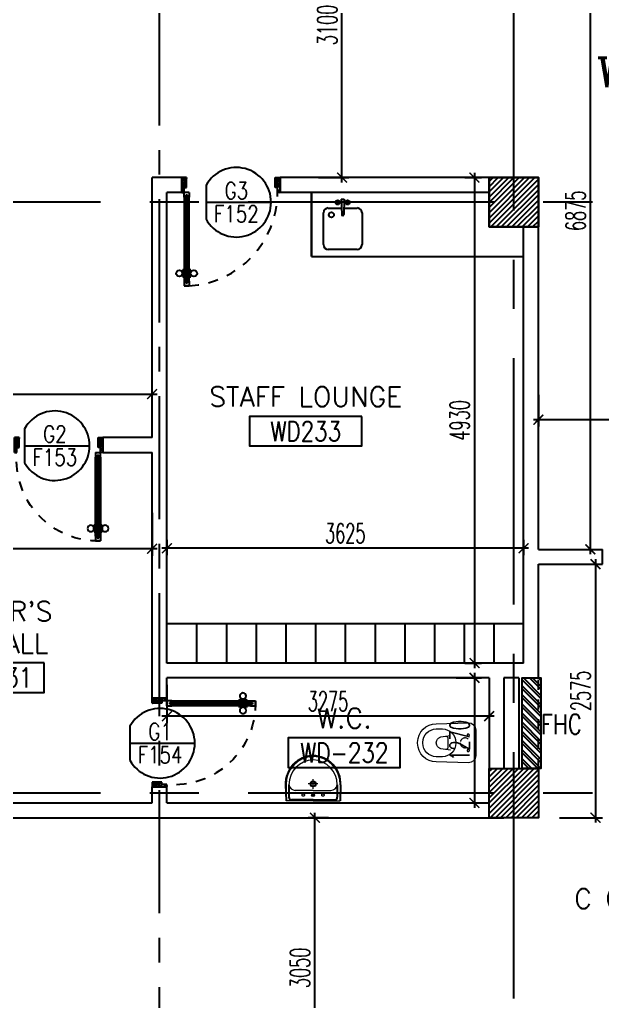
# Model space of a CAD drawing. Extents: x 88852.7 to 88945.7, y 39921.6 to 40001.1.
# Drawn here: x 88912.19 to 88918.11, y 39957.58 to 39967.55 of the extents above; entities that cross this region are included whole.
import ezdxf
from ezdxf.enums import TextEntityAlignment as Align

# ---------------------------------------------------------------- set-up
doc = ezdxf.new("R2010")
doc.units = 0
doc.header["$MEASUREMENT"] = 0
doc.header["$PDMODE"] = 34
for name, pattern in [('CENTER', [2, 1.25, -0.25, 0.25, -0.25]), ('CENTERX2', [4, 2.5, -0.5, 0.5, -0.5]), ('DASHED', [0.75, 0.5, -0.25]), ('HIDDEN', [0.375, 0.25, -0.125]), ('HIDDEN2', [0.1875, 0.125, -0.0625])]:
    doc.linetypes.add(name, pattern=pattern)
doc.layers.get('0').update_dxf_attribs({"linetype": 'CONTINUOUS'})
doc.layers.get('DEFPOINTS').update_dxf_attribs({"linetype": 'CONTINUOUS'})
for name, color, linetype in [('AXES', 11, 'CENTERX2'), ('AXES1', 11, 'CENTER'), ('COL', 2, 'CONTINUOUS'), ('DIM', 4, 'CONTINUOUS'), ('DOOR', 7, 'CONTINUOUS'), ('DOOR-CR', 4, 'CONTINUOUS'), ('DOOR-NO', 3, 'CONTINUOUS'), ('FHC', 4, 'CONTINUOUS'), ('FIX', 3, 'CONTINUOUS'), ('HAT', 8, 'CONTINUOUS'), ('Locker', 7, 'CONTINUOUS'), ('ME-FIX', 7, 'CONTINUOUS'), ('RM-BOX', 4, 'CONTINUOUS'), ('RM-NAME', 2, 'CONTINUOUS'), ('RM-NO', 2, 'CONTINUOUS'), ('WALL', 2, 'CONTINUOUS')]:
    doc.layers.add(name, color=color, linetype=linetype)
doc.styles.add('ROMANC', font='romanc', dxfattribs={"height": 0.1})
doc.styles.add('ROMANS', font='ROMANS.shx', dxfattribs={"width": 0.6})
doc.dimstyles.new('STANDARD in', dxfattribs={"dimtxt": 0.2, "dimasz": 0.1, "dimexe": 0.07, "dimexo": 0.07, "dimgap": 0.05, "dimtad": 1, "dimdec": 0, "dimlfac": 1000, "dimzin": 0, "dimdsep": 46, "dimtxsty": 'ROMANS', "dimblk": 'ARCHTICK', "dimcen": 0.05, "dimdle": 0.05, "dimclrd": 4, "dimclre": 4, "dimclrt": 2, "dimadec": 0, "dimazin": 0, "dimtfac": 1, "dimtdec": 0, "dimtmove": 2, "dimatfit": 3, "dimfxl": 0, "dimtolj": 1, "dimtzin": 0, "dimarcsym": 0})

# ---------------------------------------------------------------- blocks, each defined once
blk = doc.blocks.new('_ARCHTICK')
at = {"color": 0, "linetype": 'ByBlock', "const_width": 0.15}
blk.add_lwpolyline([(-0.5, -0.5), (0.5, 0.5)], dxfattribs=at)
blk = doc.blocks.new('*D319')
at = {"layer": 'DEFPOINTS', "color": 0, "linetype": 'Continuous'}
for p in [(88917.4604, 39963.8121), (88920.5604, 39963.8121), (88920.5604, 39963.4919)]:
    blk.add_point(p, dxfattribs=at)
at = {"layer": 'DIM', "color": 4, "linetype": 'Continuous', "lineweight": -2}
for p, q in [((88917.4604, 39963.7421), (88917.4604, 39963.4219)), ((88920.5604, 39963.7421), (88920.5604, 39963.4219)), ((88917.4104, 39963.4919), (88920.6104, 39963.4919))]:
    blk.add_line(p, q, dxfattribs=at)
at = {"layer": 'DIM', "color": 4, "linetype": 'Continuous', "lineweight": -2, "xscale": 0.1, "yscale": 0.1, "zscale": 0.1, "rotation": 180}
blk.add_blockref('_ARCHTICK', (88917.4604, 39963.4919), dxfattribs=at)
at = {"layer": 'DIM', "color": 4, "linetype": 'Continuous', "lineweight": -2, "xscale": 0.1, "yscale": 0.1, "zscale": 0.1}
blk.add_blockref('_ARCHTICK', (88920.5604, 39963.4919), dxfattribs=at)
at = {"layer": 'DIM', "color": 2, "linetype": 'Continuous', "insert": (88919.0104, 39963.6419), "char_height": 0.2, "attachment_point": 5, "style": 'ROMANS'}
blk.add_mtext('\\A1;3100', dxfattribs=at)
blk = doc.blocks.new('*D175')
at = {"layer": 'DEFPOINTS', "color": 0, "linetype": 'ByBlock'}
for p in [(88916.6412, 39965.9496), (88916.6412, 39961.0196), (88916.8111, 39961.0196)]:
    blk.add_point(p, dxfattribs=at)
at = {"layer": 'DIM', "color": 4, "linetype": 'ByBlock', "lineweight": -2}
for p, q in [((88916.7112, 39965.9496), (88916.8811, 39965.9496)), ((88916.8111, 39965.9996), (88916.8111, 39960.9696)), ((88916.7112, 39961.0196), (88916.8811, 39961.0196))]:
    blk.add_line(p, q, dxfattribs=at)
at = {"layer": 'DIM', "color": 4, "linetype": 'ByBlock', "lineweight": -2, "xscale": 0.1, "yscale": 0.1, "zscale": 0.1}
for p, rotation in [((88916.8111, 39965.9496), 90), ((88916.8111, 39961.0196), 270)]:
    blk.add_blockref('_ARCHTICK', p, dxfattribs=dict(at, rotation=rotation))
at = {"layer": 'DIM', "color": 2, "linetype": 'ByBlock', "insert": (88916.6611, 39963.4846), "char_height": 0.2, "attachment_point": 5, "rotation": 90, "style": 'ROMANS'}
blk.add_mtext('\\A1;4930', dxfattribs=at)
blk = doc.blocks.new('*D176')
at = {"layer": 'DEFPOINTS', "color": 0, "linetype": 'ByBlock'}
for p in [(88916.5549, 39960.8696), (88916.5549, 39959.5996), (88916.8111, 39959.5996)]:
    blk.add_point(p, dxfattribs=at)
at = {"layer": 'DIM', "color": 4, "linetype": 'ByBlock', "lineweight": -2}
for p, q in [((88916.6249, 39960.8696), (88916.8811, 39960.8696)), ((88916.8111, 39960.9196), (88916.8111, 39959.5496)), ((88916.6249, 39959.5996), (88916.8811, 39959.5996))]:
    blk.add_line(p, q, dxfattribs=at)
at = {"layer": 'DIM', "color": 4, "linetype": 'ByBlock', "lineweight": -2, "xscale": 0.1, "yscale": 0.1, "zscale": 0.1}
for p, rotation in [((88916.8111, 39960.8696), 90), ((88916.8111, 39959.5996), 270)]:
    blk.add_blockref('_ARCHTICK', p, dxfattribs=dict(at, rotation=rotation))
at = {"layer": 'DIM', "color": 2, "linetype": 'ByBlock', "insert": (88916.6611, 39960.2346), "char_height": 0.2, "attachment_point": 5, "rotation": 90, "style": 'ROMANS'}
blk.add_mtext('\\A1;1270', dxfattribs=at)
blk = doc.blocks.new('*D178')
at = {"layer": 'DEFPOINTS', "color": 0, "linetype": 'ByBlock'}
for p in [(88910.2603, 39962.5642), (88913.5353, 39962.6139), (88910.2603, 39962.1803)]:
    blk.add_point(p, dxfattribs=at)
at = {"layer": 'DIM', "color": 4, "linetype": 'ByBlock', "lineweight": -2}
for p, q in [((88910.2603, 39962.4942), (88910.2603, 39962.1103)), ((88913.5353, 39962.5439), (88913.5353, 39962.1103)), ((88913.5853, 39962.1803), (88910.2103, 39962.1803))]:
    blk.add_line(p, q, dxfattribs=at)
at = {"layer": 'DIM', "color": 4, "linetype": 'ByBlock', "lineweight": -2, "xscale": 0.1, "yscale": 0.1, "zscale": 0.1, "rotation": 180}
blk.add_blockref('_ARCHTICK', (88910.2603, 39962.1803), dxfattribs=at)
at = {"layer": 'DIM', "color": 4, "linetype": 'ByBlock', "lineweight": -2, "xscale": 0.1, "yscale": 0.1, "zscale": 0.1}
blk.add_blockref('_ARCHTICK', (88913.5353, 39962.1803), dxfattribs=at)
at = {"layer": 'DIM', "color": 2, "linetype": 'ByBlock', "insert": (88911.8978, 39962.3303), "char_height": 0.2, "attachment_point": 5, "style": 'ROMANS'}
blk.add_mtext('\\A1;3275', dxfattribs=at)
blk = doc.blocks.new('*D174')
at = {"layer": 'DEFPOINTS', "color": 0, "linetype": 'ByBlock'}
for p in [(88913.6853, 39962.3399), (88917.3103, 39962.3399), (88913.6853, 39962.1867)]:
    blk.add_point(p, dxfattribs=at)
at = {"layer": 'DIM', "color": 4, "linetype": 'ByBlock', "lineweight": -2}
for p, q in [((88913.6853, 39962.2699), (88913.6853, 39962.1167)), ((88917.3103, 39962.2699), (88917.3103, 39962.1167)), ((88917.3603, 39962.1867), (88913.6353, 39962.1867))]:
    blk.add_line(p, q, dxfattribs=at)
at = {"layer": 'DIM', "color": 4, "linetype": 'ByBlock', "lineweight": -2, "xscale": 0.1, "yscale": 0.1, "zscale": 0.1, "rotation": 180}
blk.add_blockref('_ARCHTICK', (88913.6853, 39962.1867), dxfattribs=at)
at = {"layer": 'DIM', "color": 4, "linetype": 'ByBlock', "lineweight": -2, "xscale": 0.1, "yscale": 0.1, "zscale": 0.1}
blk.add_blockref('_ARCHTICK', (88917.3103, 39962.1867), dxfattribs=at)
at = {"layer": 'DIM', "color": 2, "linetype": 'ByBlock', "insert": (88915.4978, 39962.3367), "char_height": 0.2, "attachment_point": 5, "style": 'ROMANS'}
blk.add_mtext('\\A1;3625', dxfattribs=at)
blk = doc.blocks.new('*D177')
at = {"layer": 'DEFPOINTS', "color": 0, "linetype": 'ByBlock'}
for p in [(88913.6853, 39960.8696), (88916.9603, 39960.8696), (88913.6853, 39960.4808)]:
    blk.add_point(p, dxfattribs=at)
at = {"layer": 'DIM', "color": 4, "linetype": 'ByBlock', "lineweight": -2}
for p, q in [((88913.6853, 39960.7996), (88913.6853, 39960.4108)), ((88916.9603, 39960.7996), (88916.9603, 39960.4108)), ((88917.0103, 39960.4808), (88913.6353, 39960.4808))]:
    blk.add_line(p, q, dxfattribs=at)
at = {"layer": 'DIM', "color": 4, "linetype": 'ByBlock', "lineweight": -2, "xscale": 0.1, "yscale": 0.1, "zscale": 0.1, "rotation": 180}
blk.add_blockref('_ARCHTICK', (88913.6853, 39960.4808), dxfattribs=at)
at = {"layer": 'DIM', "color": 4, "linetype": 'ByBlock', "lineweight": -2, "xscale": 0.1, "yscale": 0.1, "zscale": 0.1}
blk.add_blockref('_ARCHTICK', (88916.9603, 39960.4808), dxfattribs=at)
at = {"layer": 'DIM', "color": 2, "linetype": 'ByBlock', "insert": (88915.3228, 39960.6308), "char_height": 0.2, "attachment_point": 5, "style": 'ROMANS'}
blk.add_mtext('\\A1;3275', dxfattribs=at)
blk = doc.blocks.new('*D669')
at = {"layer": 'DEFPOINTS', "color": 0, "linetype": 'ByBlock'}
for p in [(88915.0529, 39969.0496), (88915.4644, 39969.0496), (88915.1569, 39965.9496)]:
    blk.add_point(p, dxfattribs=at)
at = {"layer": 'DIM', "color": 4, "linetype": 'ByBlock', "lineweight": -2}
for p, q in [((88915.1229, 39969.0496), (88915.5344, 39969.0496)), ((88915.4644, 39965.8996), (88915.4644, 39969.0996)), ((88915.2269, 39965.9496), (88915.5344, 39965.9496))]:
    blk.add_line(p, q, dxfattribs=at)
at = {"layer": 'DIM', "color": 4, "linetype": 'ByBlock', "lineweight": -2, "xscale": 0.1, "yscale": 0.1, "zscale": 0.1}
for p, rotation in [((88915.4644, 39969.0496), 90), ((88915.4644, 39965.9496), 270)]:
    blk.add_blockref('_ARCHTICK', p, dxfattribs=dict(at, rotation=rotation))
at = {"layer": 'DIM', "color": 2, "linetype": 'ByBlock', "insert": (88915.3144, 39967.4996), "char_height": 0.2, "attachment_point": 5, "rotation": 90, "style": 'ROMANS'}
blk.add_mtext('\\A1;3100', dxfattribs=at)
blk = doc.blocks.new('WC1')
at = {"layer": 'FIX', "lineweight": 20}
for p, q in [((-210, 203.8), (-538, 193.8)), ((-475, 140.8), (-538, 140.8)), ((-137, 0), (-137, 130.8)), ((-727, 4.8), (-727, -4.8)), ((-674, 4.8), (-674, -4.8)), ((-533.7, 24.2), (-539.5, 0)), ((-539.5, 0), (-533.7, -24.2)), ((-394.8, 75.7), (-490.4, 60.1)), ((-339, 4.8), (-339, -4.8)), ((-137, -130.8), (-137, 0)), ((-490.4, -60.1), (-394.8, -75.7)), ((-538, -140.8), (-475, -140.8)), ((-538, -193.8), (-210, -203.8)), ((-213.2, -203.8), (-210, -203.8))]:
    blk.add_line(p, q, dxfattribs=at)
at = {"layer": 'FIX', "linetype": 'Continuous', "lineweight": 20}
blk.add_line((-420.1, -47.3), (-420.4, 44.6), dxfattribs=at)
at = {"layer": 'FIX', "linetype": 'HIDDEN2', "lineweight": 20, "ltscale": 0.3}
blk.add_circle((-245, 0), 49.8, dxfattribs=at)
at = {"layer": 'FIX', "linetype": 'HIDDEN', "lineweight": 20, "ltscale": 0.05}
for centre in [(-213.2, 77.5), (-213.2, -77.5)]:
    blk.add_circle(centre, 11.6, dxfattribs=at)
at = {"layer": 'FIX', "lineweight": 20}
for centre, radius, start, end in [((-210, 130.8), 73, 360, 90), ((-538, 4.8), 189, 90, 180), ((-538, 4.8), 136, 90, 180), ((-475, 4.8), 136, 360, 90), ((-473, -6.9), 68.2, 128.92417, 152.84682), ((-464.4, -17.6), 82, 108.49595, 128.92417), ((-538, -4.8), 189, 180, 270), ((-538, -4.8), 136, 180, 270), ((-473, 6.9), 68.2, 207.15318, 231.07583), ((-464.4, 17.6), 82, 231.07583, 251.50405), ((-475, -4.8), 136, 270, 0), ((-210, -130.8), 73, 270, 0)]:
    blk.add_arc(centre, radius, start, end, dxfattribs=at)
at = {"layer": 'FIX', "linetype": 'Continuous', "lineweight": 20}
for centre, start, end in [((-442.7, 45.5), 357.66621, 91.61215), ((-442.4, -45.6), 268.38785, 2.33379)]:
    blk.add_arc(centre, 22.3, start, end, dxfattribs=at)
blk = doc.blocks.new('LAV1')
at = {"layer": 'FIX', "linetype": 'ByBlock', "ltscale": 0.3}
for p, q in [((-280, 210), (-275, 50)), ((-245, 210), (-245, 85)), ((245, 210), (245, 85)), ((280, 210), (275, 50)), ((0, 60), (-220.2, 60)), ((0, 60), (220.2, 60))]:
    blk.add_line(p, q, dxfattribs=at)
at = {"layer": 'FIX', "linetype": 'Continuous', "lineweight": 20}
for p, q in [((-275, 210), (-275, 50)), ((275, 210), (275, 50)), ((0, 155), (-181.4, 155)), ((0, 155), (181.4, 155)), ((0, 50), (-275, 50)), ((0, 50), (-252.5, 50)), ((0, 50), (275, 50)), ((0, 50), (252.5, 50))]:
    blk.add_line(p, q, dxfattribs=at)
at = {"layer": 'FIX', "linetype": 'DASHED', "lineweight": 20, "ltscale": 0.05}
for p, q in [((49.5, 220), (-50.5, 220)), ((-0.5, 170), (-0.5, 270)), ((-0.5, 170), (-0.5, 270))]:
    blk.add_line(p, q, dxfattribs=at)
at = {"layer": 'FIX', "lineweight": 20}
for p, q in [((15.6, 107.5), (-15.5, 107.5)), ((0, 92), (0, 123))]:
    blk.add_line(p, q, dxfattribs=at)
for centre, radius in [((-0.5, 220), 29.5), ((-0.5, 220), 22.5), ((0, 107.5), 15.5)]:
    blk.add_circle(centre, radius, dxfattribs=at)
at = {"layer": 'FIX', "linetype": 'HIDDEN', "lineweight": 20, "ltscale": 0.05}
for centre in [(-100, 107.5), (100, 107.5)]:
    blk.add_circle(centre, 12.4, dxfattribs=at)
at = {"layer": 'FIX', "linetype": 'ByBlock', "ltscale": 0.3}
for centre, radius, start, end in [((6.9, 220), 287, 91.37765, 182.00641), ((-6.9, 220), 287, 357.99359, 88.62235), ((-220.1, 84.9), 24.9, 179.70214, 269.94861), ((220.1, 84.9), 24.9, 270.05139, 0.29786)]:
    blk.add_arc(centre, radius, start, end, dxfattribs=at)
at = {"layer": 'FIX', "linetype": 'Continuous', "lineweight": 20}
for centre, radius, start, end in [((8.4, 216.7), 283.4, 91.6988, 181.35097), ((-8.4, 216.7), 283.4, 358.64903, 88.3012), ((7.6, 212.5), 252.7, 91.73281, 180.48842), ((-7.6, 212.5), 252.7, 359.51158, 88.26719), ((-179.2, 221.8), 66.9, 190.20056, 268.07863), ((179.2, 221.8), 66.9, 271.92137, 349.79944)]:
    blk.add_arc(centre, radius, start, end, dxfattribs=at)
blk = doc.blocks.new('*X81')
at = {"color": 0}
for p, q in [((235128.6, 149533.3), (235585, 149989.7)), ((235128.6, 149586.3), (235532, 149989.7)), ((235128.6, 149639.3), (235478.9, 149989.7)), ((235128.6, 149692.4), (235425.9, 149989.7)), ((235128.6, 149745.4), (235372.9, 149989.7)), ((235128.6, 149798.4), (235319.8, 149989.7)), ((235128.6, 149851.5), (235266.8, 149989.7)), ((235128.6, 149904.5), (235213.8, 149989.7)), ((235128.6, 149957.5), (235160.7, 149989.7)), ((235138, 149489.7), (235628.6, 149980.2)), ((235191.1, 149489.7), (235628.6, 149927.2)), ((235244.1, 149489.7), (235628.6, 149874.2)), ((235297.1, 149489.7), (235628.6, 149821.1)), ((235350.2, 149489.7), (235628.6, 149768.1)), ((235403.2, 149489.7), (235628.6, 149715.1)), ((235456.2, 149489.7), (235628.6, 149662)), ((235509.3, 149489.7), (235628.6, 149609)), ((235562.3, 149489.7), (235628.6, 149556)), ((235615.3, 149489.7), (235628.6, 149502.9))]:
    blk.add_line(p, q, dxfattribs=at)
blk = doc.blocks.new('COL50')
at = {"layer": 'COL'}
blk.add_lwpolyline([(-250, 250), (-250, -250), (250, -250), (250, 250)], close=True, dxfattribs=at)
blk = doc.blocks.new('DD1')
at = {"layer": 'DOOR-CR'}
blk.add_line((-307.6, 0), (352.8, 0), dxfattribs=at)
blk.add_lwpolyline([(-307.6, -172.9, 3.820224), (-307.6, 172.9)], format="xyb", close=True, dxfattribs=at)
at = {"layer": 'DOOR-NO', "style": 'ROMANS', "width": 0.8}
for tag, p in [('G', (0, 141.5)), ('000', (0, -141.4))]:
    blk.add_attdef(tag, text='', height=204, dxfattribs=at).set_placement(p, align=Align.MIDDLE)
blk = doc.blocks.new('DOOR90')
at = {"layer": 'DOOR', "linetype": 'ByBlock'}
for p, q in [((0, 0), (-150, 0)), ((-200, -25), (-1000, -25)), ((-200, -42), (-1000, -42)), ((-200, -58), (-1000, -58)), ((-1000, -75), (-200, -75))]:
    blk.add_line(p, q, dxfattribs=at)
at = {"layer": 'DOOR', "color": 0, "linetype": 'ByBlock'}
for p, q in [((-150, 0), (-150, -25)), ((-150, 0), (0, 0)), ((0, -50), (0, 0)), ((-1050, -25), (-1050, -75)), ((-1050, -75), (-1050, -25)), ((-1000, -25), (-1050, -25)), ((-1000, -75), (-1050, -75)), ((-1020, -42), (-1020, -58)), ((-1000, -42), (-1020, -42)), ((-1000, -58), (-1020, -58)), ((-1000, -25), (-1000, -42)), ((-1000, -58), (-1000, -75)), ((-967.6, -25), (-967.6, -17.8)), ((-877.6, -17.8), (-967.6, -17.8)), ((-967.6, -75), (-967.6, -82.2)), ((-877.6, -82.2), (-967.6, -82.2)), ((-955, -17.8), (-955, -8.8)), ((-955, -8.8), (-890.2, -8.8)), ((-955, -17.8), (-890.2, -17.8)), ((-955, -82.2), (-955, -91.2)), ((-955, -82.2), (-890.2, -82.2)), ((-955, -91.2), (-890.2, -91.2)), ((-890.2, -17.8), (-890.2, -8.8)), ((-890.2, -82.2), (-890.2, -91.2)), ((-877.6, -25), (-877.6, -17.8)), ((-877.6, -75), (-877.6, -82.2)), ((-200, -42), (-200, -25)), ((-200, -25), (-150, -25)), ((-180, -42), (-200, -42)), ((-200, -75), (-200, -58)), ((-200, -58), (-180, -58)), ((-150, -75), (-200, -75)), ((-180, -58), (-180, -42)), ((-150, -75), (-150, -25)), ((-150, -25), (-100, -25)), ((-100, -25), (-100, -50)), ((-100, -50), (0, -50)), ((-150, -900), (-150, -875)), ((-150, -875), (-100, -875)), ((-100, -850), (0, -850)), ((-100, -875), (-100, -850)), ((0, -850), (0, -900)), ((0, -900), (-150, -900)), ((-150, -900), (0, -900))]:
    blk.add_line(p, q, dxfattribs=at)
at = {"layer": 'DOOR', "color": 9, "linetype": 'ByBlock'}
for p, q in [((0, -50), (-113.7, 0)), ((0, -50), (-40.1, 0)), ((0, -50), (-100, -36.6)), ((0, -850), (-113.7, -900)), ((0, -850), (-100, -863.4)), ((0, -850), (-40.1, -900))]:
    blk.add_line(p, q, dxfattribs=at)
at = {"layer": 'DOOR', "color": 0, "linetype": 'ByBlock'}
for centre in [(-922.6, 23.5), (-922.6, -123.5)]:
    blk.add_circle(centre, 32.4, dxfattribs=at)
at = {"layer": 'DOOR', "color": 9, "linetype": 'ByBlock'}
for centre, radius, start, end in [((0, -50), 74.4, 137.77643, 180), ((0, -50), 54.4, 113.20738, 180), ((0, -50), 154.4, 161.10529, 166.28577), ((0, -50), 134.4, 158.15985, 169.28002), ((0, -50), 114.4, 154.08384, 167.37743), ((0, -50), 94.4, 148.01819, 180), ((0, -50), 34.4, 90, 180), ((0, -50), 14.4, 90, 180), ((0, -850), 154.4, 193.71423, 198.89471), ((0, -850), 134.4, 190.71998, 201.84015), ((0, -850), 94.4, 180, 211.98181), ((0, -850), 74.4, 180, 222.22357), ((0, -850), 54.4, 180, 246.79262), ((0, -850), 34.4, 180, 270), ((0, -850), 14.4, 180, 270)]:
    blk.add_arc(centre, radius, start, end, dxfattribs=at)
at = {"layer": 'DOOR', "linetype": 'HIDDEN', "ltscale": 0.5}
blk.add_arc((-222.2, -50), 828.2, 178.27012, 275.00304, dxfattribs=at)
blk = doc.blocks.new('RM1')
at = {"layer": 'RM-BOX'}
blk.add_lwpolyline([(569.9, -200), (-569.9, -200), (-569.9, -500), (569.9, -500)], close=True, dxfattribs=at)
at = {"layer": 'RM-NAME', "style": 'ROMANS'}
for tag, p in [('ROOMNAME1', (0, 323.8)), ('ROOMNAME2', (0, 0))]:
    blk.add_attdef(tag, text='', height=200, dxfattribs=at).set_placement(p, align=Align.MIDDLE)
at = {"layer": 'RM-NO', "style": 'ROMANS', "width": 0.8}
blk.add_attdef('ROOMNO', text='', height=200, dxfattribs=at).set_placement((0, -350), align=Align.MIDDLE)
blk = doc.blocks.new('*X78')
at = {"color": 0}
for p, q in [((235128.6, 155526), (235592.3, 155989.7)), ((235128.6, 155579), (235539.2, 155989.7)), ((235128.6, 155632.1), (235486.2, 155989.7)), ((235128.6, 155685.1), (235433.2, 155989.7)), ((235128.6, 155738.1), (235380.1, 155989.7)), ((235128.6, 155791.2), (235327.1, 155989.7)), ((235128.6, 155844.2), (235274.1, 155989.7)), ((235128.6, 155897.2), (235221, 155989.7)), ((235128.6, 155950.3), (235168, 155989.7)), ((235145.3, 155489.7), (235628.6, 155973)), ((235198.3, 155489.7), (235628.6, 155919.9)), ((235251.4, 155489.7), (235628.6, 155866.9)), ((235304.4, 155489.7), (235628.6, 155813.9)), ((235357.4, 155489.7), (235628.6, 155760.8)), ((235410.5, 155489.7), (235628.6, 155707.8)), ((235463.5, 155489.7), (235628.6, 155654.8)), ((235516.5, 155489.7), (235628.6, 155601.7)), ((235569.6, 155489.7), (235628.6, 155548.7)), ((235622.6, 155489.7), (235628.6, 155495.7))]:
    blk.add_line(p, q, dxfattribs=at)
blk = doc.blocks.new('DOOR-10')
at = {"layer": 'DOOR', "color": 0, "linetype": 'ByBlock'}
for p, q in [((-25.7, 1100), (-75.7, 1100)), ((-75.7, 1100), (-25.7, 1100)), ((-75.7, 1050), (-75.7, 1100)), ((-25.7, 1050), (-25.7, 1100)), ((-82.9, 1005), (-91.9, 1005)), ((-91.9, 1005), (-91.9, 940.2)), ((-75.7, 1017.6), (-82.9, 1017.6)), ((-82.9, 927.6), (-82.9, 1017.6)), ((-82.9, 1005), (-82.9, 940.2)), ((-58.7, 1050), (-75.7, 1050)), ((-42.7, 1070), (-58.7, 1070)), ((-58.7, 1050), (-58.7, 1070)), ((-42.7, 1050), (-42.7, 1070)), ((-25.7, 1050), (-42.7, 1050)), ((-25.7, 1017.6), (-18.5, 1017.6)), ((-18.5, 927.6), (-18.5, 1017.6)), ((-18.5, 1005), (-9.5, 1005)), ((-18.5, 1005), (-18.5, 940.2)), ((-9.5, 1005), (-9.5, 940.2)), ((-82.9, 940.2), (-91.9, 940.2)), ((-75.7, 927.6), (-82.9, 927.6)), ((-25.7, 927.6), (-18.5, 927.6)), ((-18.5, 940.2), (-9.5, 940.2)), ((-75.7, 200), (-58.7, 200)), ((-75.7, 150), (-75.7, 200)), ((-58.7, 200), (-58.7, 180)), ((-42.7, 200), (-25.7, 200)), ((-42.7, 180), (-42.7, 200)), ((-25.7, 200), (-25.7, 150)), ((-1000.7, 0), (-1000.7, 150)), ((-1000.7, 150), (-975.7, 150)), ((-1000.7, 150), (-1000.7, 0)), ((-975.7, 150), (-975.7, 100)), ((-975.7, 100), (-950.7, 100)), ((-950.7, 100), (-950.7, 0)), ((-75.7, 150), (-25.7, 150)), ((-58.7, 180), (-42.7, 180)), ((-50.7, 100), (-50.7, 0)), ((-25.7, 100), (-50.7, 100)), ((-0.7, 150), (-25.7, 150)), ((-25.7, 150), (-25.7, 100)), ((-950.7, 0), (-1000.7, 0)), ((-50.7, 0), (-0.7, 0))]:
    blk.add_line(p, q, dxfattribs=at)
at = {"layer": 'DOOR', "linetype": 'ByBlock'}
for p, q in [((-75.7, 1050), (-75.7, 200)), ((-58.7, 200), (-58.7, 1050)), ((-42.7, 200), (-42.7, 1050)), ((-25.7, 200), (-25.7, 1050))]:
    blk.add_line(p, q, dxfattribs=at)
at = {"layer": 'DOOR', "color": 9, "linetype": 'ByBlock'}
for p, q in [((-950.7, 0), (-1000.7, 113.7)), ((-950.7, 0), (-964.1, 100)), ((-50.7, 0), (-0.7, 113.7)), ((-50.7, 0), (-37.3, 100)), ((-0.7, 0), (-0.7, 150)), ((-950.7, 0), (-1000.7, 40.1)), ((-50.7, 0), (-0.7, 40.1))]:
    blk.add_line(p, q, dxfattribs=at)
at = {"layer": 'DOOR', "color": 0, "linetype": 'ByBlock'}
for centre in [(-124.2, 972.6), (22.8, 972.6)]:
    blk.add_circle(centre, 32.4, dxfattribs=at)
at = {"layer": 'DOOR', "linetype": 'HIDDEN', "ltscale": 0.5}
blk.add_arc((-23.4, 149.1), 952.3, 93.14816, 179.94816, dxfattribs=at)
at = {"layer": 'DOOR', "color": 9, "linetype": 'ByBlock'}
for centre, radius, start, end in [((-950.7, 0), 154.4, 103.71423, 108.89471), ((-950.7, 0), 134.4, 100.71998, 111.84015), ((-50.7, 0), 134.4, 68.15985, 79.28002), ((-50.7, 0), 114.4, 64.08384, 77.37743), ((-50.7, 0), 154.4, 71.10529, 76.28577), ((-950.7, 0), 94.4, 90, 121.98181), ((-950.7, 0), 74.4, 90, 132.22357), ((-950.7, 0), 54.4, 90, 156.79262), ((-950.7, 0), 34.4, 90, 180), ((-950.7, 0), 14.4, 90, 180), ((-50.7, 0), 94.4, 58.01819, 90), ((-50.7, 0), 74.4, 47.77643, 90), ((-50.7, 0), 54.4, 23.20738, 90), ((-50.7, 0), 34.4, 0, 90), ((-50.7, 0), 14.4, 0, 90)]:
    blk.add_arc(centre, radius, start, end, dxfattribs=at)
blk = doc.blocks.new('*D781')
at = {"layer": 'DEFPOINTS', "color": 0, "linetype": 'ByBlock'}
for p in [(88913.5353, 39963.7509), (88909.8603, 39963.4355), (88913.5353, 39963.4355)]:
    blk.add_point(p, dxfattribs=at)
at = {"layer": 'DIM', "color": 4, "linetype": 'ByBlock', "lineweight": -2}
for p, q in [((88909.8103, 39963.7509), (88913.5853, 39963.7509)), ((88909.8603, 39963.5055), (88909.8603, 39963.8209)), ((88913.5353, 39963.5055), (88913.5353, 39963.8209))]:
    blk.add_line(p, q, dxfattribs=at)
at = {"layer": 'DIM', "color": 4, "linetype": 'ByBlock', "lineweight": -2, "xscale": 0.1, "yscale": 0.1, "zscale": 0.1, "rotation": 180}
blk.add_blockref('_ARCHTICK', (88909.8603, 39963.7509), dxfattribs=at)
at = {"layer": 'DIM', "color": 4, "linetype": 'ByBlock', "lineweight": -2, "xscale": 0.1, "yscale": 0.1, "zscale": 0.1}
blk.add_blockref('_ARCHTICK', (88913.5353, 39963.7509), dxfattribs=at)
at = {"layer": 'DIM', "color": 2, "linetype": 'ByBlock', "insert": (88911.6978, 39963.9009), "char_height": 0.2, "attachment_point": 5, "style": 'ROMANS'}
blk.add_mtext('\\A1;3675', dxfattribs=at)
blk = doc.blocks.new('*D783')
at = {"layer": 'DEFPOINTS', "color": 0, "linetype": 'ByBlock'}
for p in [(88917.5766, 39969.0496), (88917.9881, 39969.0496), (88917.8072, 39962.1746)]:
    blk.add_point(p, dxfattribs=at)
at = {"layer": 'DIM', "color": 4, "linetype": 'ByBlock', "lineweight": -2}
for p, q in [((88917.6466, 39969.0496), (88918.0581, 39969.0496)), ((88917.9881, 39962.1246), (88917.9881, 39969.0996)), ((88917.8772, 39962.1746), (88918.0581, 39962.1746))]:
    blk.add_line(p, q, dxfattribs=at)
at = {"layer": 'DIM', "color": 4, "linetype": 'ByBlock', "lineweight": -2, "xscale": 0.1, "yscale": 0.1, "zscale": 0.1}
for p, rotation in [((88917.9881, 39969.0496), 90), ((88917.9881, 39962.1746), 270)]:
    blk.add_blockref('_ARCHTICK', p, dxfattribs=dict(at, rotation=rotation))
at = {"layer": 'DIM', "color": 2, "linetype": 'ByBlock', "insert": (88917.8381, 39965.6121), "char_height": 0.2, "attachment_point": 5, "rotation": 90, "style": 'ROMANS'}
blk.add_mtext('\\A1;6875', dxfattribs=at)
blk = doc.blocks.new('*D848')
at = {"layer": 'DEFPOINTS', "color": 0, "linetype": 'Continuous'}
for p in [(88915.1893, 39959.4496), (88915.3983, 39959.4496), (88915.3983, 39956.3996)]:
    blk.add_point(p, dxfattribs=at)
at = {"layer": 'DIM', "color": 4, "linetype": 'Continuous', "lineweight": -2}
for p, q in [((88915.1893, 39956.3496), (88915.1893, 39959.4996)), ((88915.3283, 39959.4496), (88915.1193, 39959.4496)), ((88915.3283, 39956.3996), (88915.1193, 39956.3996))]:
    blk.add_line(p, q, dxfattribs=at)
at = {"layer": 'DIM', "color": 4, "linetype": 'Continuous', "lineweight": -2, "xscale": 0.1, "yscale": 0.1, "zscale": 0.1}
for p, rotation in [((88915.1893, 39959.4496), 90), ((88915.1893, 39956.3996), 270)]:
    blk.add_blockref('_ARCHTICK', p, dxfattribs=dict(at, rotation=rotation))
at = {"layer": 'DIM', "color": 2, "linetype": 'Continuous', "insert": (88915.0393, 39957.9246), "char_height": 0.2, "attachment_point": 5, "rotation": 90, "style": 'ROMANS'}
blk.add_mtext('\\A1;3050', dxfattribs=at)
blk = doc.blocks.new('*D849')
at = {"layer": 'DEFPOINTS', "color": 0, "linetype": 'Continuous'}
for p in [(88917.6036, 39962.0246), (88917.6036, 39959.4496), (88918.04, 39959.4496)]:
    blk.add_point(p, dxfattribs=at)
at = {"layer": 'DIM', "color": 4, "linetype": 'Continuous', "lineweight": -2}
for p, q in [((88918.04, 39962.0746), (88918.04, 39959.3996)), ((88917.6736, 39962.0246), (88918.11, 39962.0246)), ((88917.6736, 39959.4496), (88918.11, 39959.4496))]:
    blk.add_line(p, q, dxfattribs=at)
at = {"layer": 'DIM', "color": 4, "linetype": 'Continuous', "lineweight": -2, "xscale": 0.1, "yscale": 0.1, "zscale": 0.1}
for p, rotation in [((88918.04, 39962.0246), 90), ((88918.04, 39959.4496), 270)]:
    blk.add_blockref('_ARCHTICK', p, dxfattribs=dict(at, rotation=rotation))
at = {"layer": 'DIM', "color": 2, "linetype": 'Continuous', "insert": (88917.89, 39960.7371), "char_height": 0.2, "attachment_point": 5, "rotation": 90, "style": 'ROMANS'}
blk.add_mtext('\\A1;2575', dxfattribs=at)

msp = doc.modelspace()

# ---------------------------------------------------------------- hatches: boundary and pattern name
at = {"layer": 'FHC', "linetype": 'ByBlock', "ltscale": 0.3}
h = msp.add_hatch(dxfattribs=at)
h.set_pattern_fill('ANSI32', color=11, scale=0.175, angle=90, style=0)
h.set_pattern_definition([(135, (88948.536364, 39727.75338), (-0.046403883, -0.046403883), []), (135, (88948.536364, 39727.784316), (-0.046403883, -0.046403883), [])])
h.paths.add_polyline_path([(88917.4854, 39960.8696), (88917.2954, 39960.8696), (88917.2954, 39959.9496), (88917.4854, 39959.9496)])
h.paths.add_polyline_path([(88917.9065, 39959.737), (88917.4856, 39959.737), (88917.4856, 39959.9995), (88917.9065, 39959.9995)], flags=9)

# ---------------------------------------------------------------- linework, layer by layer
at = {"layer": 'AXES'}
for p, q in [((88917.2103, 39921.6153), (88917.2103, 40000.4279)), ((88945.0103, 39965.6996), (88876.9703, 39965.6996)), ((88945.0103, 39959.6996), (88876.9703, 39959.6996))]:
    msp.add_line(p, q, dxfattribs=at)
at = {"layer": 'AXES1'}
msp.add_line((88913.6103, 39928.4796), (88913.6103, 39987.2996), dxfattribs=at)
at = {"layer": 'FHC', "linetype": 'ByBlock', "ltscale": 0.3}
msp.add_lwpolyline([(88917.2954, 39959.9496), (88917.2954, 39960.8696), (88917.4854, 39960.8696), (88917.4854, 39959.9496)], close=True, dxfattribs=at)
at = {"layer": 'Locker'}
msp.add_line((88917.3103, 39961.4196), (88913.6853, 39961.4196), dxfattribs=at)
at = {"layer": 'Locker', "linetype": 'Continuous'}
for p, q in [((88913.9873, 39961.4196), (88913.9873, 39961.0196)), ((88914.2894, 39961.4196), (88914.2894, 39961.0196)), ((88914.5915, 39961.4196), (88914.5915, 39961.0196)), ((88914.8936, 39961.4196), (88914.8936, 39961.0196)), ((88915.1957, 39961.4196), (88915.1957, 39961.0196)), ((88915.4978, 39961.4196), (88915.4978, 39961.0196)), ((88915.7999, 39961.4196), (88915.7999, 39961.0196)), ((88916.1019, 39961.4196), (88916.1019, 39961.0196)), ((88916.404, 39961.4196), (88916.404, 39961.0196)), ((88916.7061, 39961.4196), (88916.7061, 39961.0196)), ((88917.0082, 39961.4196), (88917.0082, 39961.0196))]:
    msp.add_line(p, q, dxfattribs=at)
at = {"layer": 'ME-FIX'}
for p, q in [((88915.1557, 39965.7976), (88915.1557, 39965.1476)), ((88915.1557, 39965.1476), (88915.1557, 39965.7976)), ((88915.4555, 39965.729), (88915.4615, 39965.5738)), ((88915.4555, 39965.729), (88915.4875, 39965.729)), ((88915.4875, 39965.729), (88915.4815, 39965.5738)), ((88915.2752, 39965.2699), (88915.2752, 39965.591)), ((88915.325, 39965.6408), (88915.4615, 39965.6408)), ((88915.4815, 39965.6408), (88915.6179, 39965.6408)), ((88915.6678, 39965.591), (88915.6678, 39965.2699)), ((88915.1557, 39965.1476), (88917.3102, 39965.1476)), ((88915.6179, 39965.22), (88915.325, 39965.22))]:
    msp.add_line(p, q, dxfattribs=at)
for centre, radius in [((88915.4217, 39965.698), 0.0217), ((88915.4217, 39965.698), 0.014), ((88915.5213, 39965.698), 0.0217), ((88915.5213, 39965.698), 0.014), ((88915.357, 39965.5714), 0.0255)]:
    msp.add_circle(centre, radius, dxfattribs=at)
for centre, radius, start, end in [((88915.325, 39965.591), 0.0499, 90, 180), ((88915.4715, 39965.5738), 0.00997, 180, 0), ((88915.6179, 39965.591), 0.0499, 0, 90), ((88915.325, 39965.2699), 0.0499, 180, 270), ((88915.6179, 39965.2699), 0.0499, 270, 0)]:
    msp.add_arc(centre, radius, start, end, dxfattribs=at)
at = {"layer": 'WALL'}
for p, q in [((88913.5353, 39963.3096), (88913.5353, 39965.9496)), ((88913.8353, 39965.9496), (88913.5353, 39965.9496)), ((88913.8353, 39965.7996), (88913.8353, 39965.9496)), ((88914.8353, 39965.7996), (88914.8353, 39965.9496)), ((88916.9603, 39965.9496), (88914.8353, 39965.9496)), ((88913.6853, 39961.0196), (88913.6853, 39965.7996)), ((88913.8353, 39965.7996), (88913.6853, 39965.7996)), ((88916.9603, 39965.7996), (88914.8353, 39965.7996)), ((88917.3103, 39961.0196), (88917.3103, 39965.4496)), ((88917.4604, 39962.1746), (88917.4604, 39965.4496)), ((88913.0353, 39963.1596), (88913.0353, 39963.3096)), ((88913.5353, 39963.3096), (88913.0353, 39963.3096)), ((88913.0353, 39963.1596), (88913.5353, 39963.1596)), ((88913.5353, 39960.6621), (88913.5353, 39963.1596)), ((88917.4604, 39962.1746), (88918.1104, 39962.1746)), ((88918.1104, 39962.0246), (88918.1104, 39962.1746)), ((88917.4604, 39962.0246), (88918.1104, 39962.0246)), ((88917.4604, 39960.8695), (88917.4604, 39962.0246)), ((88917.3103, 39961.0196), (88913.6853, 39961.0196)), ((88913.6853, 39960.6621), (88913.6853, 39960.8696)), ((88916.9603, 39960.8696), (88916.9603, 39959.9496)), ((88917.1104, 39960.8695), (88917.1104, 39959.9496)), ((88917.2604, 39960.8695), (88917.1104, 39960.8695)), ((88917.2604, 39960.8695), (88917.2604, 39959.9496)), ((88917.2954, 39959.9496), (88917.2954, 39960.8695)), ((88917.2954, 39960.8695), (88917.4604, 39960.8695)), ((88913.5353, 39959.5996), (88913.5353, 39959.7621)), ((88913.6853, 39959.5996), (88913.6853, 39959.7621)), ((88910.2603, 39959.5996), (88913.5353, 39959.5996)), ((88913.6853, 39959.5996), (88916.9603, 39959.5996)), ((88910.2603, 39959.4496), (88917.1104, 39959.4496))]:
    msp.add_line(p, q, dxfattribs=at)
at = {"layer": 'WALL', "linetype": 'ByBlock'}
for p, q in [((88916.9603, 39960.8696), (88913.6853, 39960.8696)), ((88913.6853, 39960.6621), (88913.5353, 39960.6621)), ((88913.6853, 39959.7621), (88913.5353, 39959.7621))]:
    msp.add_line(p, q, dxfattribs=at)
at = {"layer": 'WALL', "color": 250, "linetype": 'HIDDEN', "ltscale": 0.25}
msp.add_line((88917.4627, 39959.9496), (88917.4627, 39960.8695), dxfattribs=at)
at = {"layer": 'WALL', "linetype": 'ByBlock', "ltscale": 0.3}
msp.add_lwpolyline([(88916.9604, 39965.4496), (88917.4604, 39965.4496), (88917.4604, 39965.9496), (88916.9604, 39965.9496)], close=True, dxfattribs=at)

# ---------------------------------------------------------------- block references
at = {"layer": 'COL', "xscale": -0.001, "yscale": 0.001, "zscale": 0.001}
for p in [(88917.2104, 39965.6996), (88917.2104, 39959.6996)]:
    msp.add_blockref('COL50', p, dxfattribs=at)
at = {"layer": 'DOOR', "color": 0, "linetype": 'ByBlock', "ltscale": 0.3, "xscale": 0.001, "yscale": 0.001, "zscale": 0.001, "rotation": 180}
msp.add_blockref('DOOR-10', (88913.8346, 39965.9495), dxfattribs=at)
at = {"layer": 'DOOR', "color": 0, "linetype": 'ByBlock', "xscale": -0.001, "yscale": 0.001, "zscale": 0.001, "rotation": 270}
msp.add_blockref('DOOR90', (88913.0353, 39963.3096), dxfattribs=at)
at = {"layer": 'DOOR', "color": 0, "linetype": 'ByBlock', "xscale": -0.001, "yscale": 0.001, "zscale": 0.001}
msp.add_blockref('DOOR90', (88913.5353, 39960.6621), dxfattribs=at)
at = {"layer": 'DOOR-NO'}
ref = msp.add_blockref('DD1', (88914.3913, 39965.699), dxfattribs=dict(at, xscale=0.001, yscale=0.001, zscale=0.001))
ref.add_attrib('G', 'G3', dxfattribs={"height": 0.17, "style": 'ROMANS', "width": 0.8}).set_placement((88914.3913, 39965.817), align=Align.MIDDLE)
ref.add_attrib('000', 'F152', dxfattribs={"height": 0.17, "style": 'ROMANS', "width": 0.8}).set_placement((88914.3913, 39965.5812), align=Align.MIDDLE)
ref = msp.add_blockref('DD1', (88912.5469, 39963.2271), dxfattribs=dict(at, xscale=0.001, yscale=0.001, zscale=0.001))
ref.add_attrib('G', 'G2', dxfattribs={"height": 0.17, "style": 'ROMANS', "width": 0.8}).set_placement((88912.5469, 39963.345), align=Align.MIDDLE)
ref.add_attrib('000', 'F153', dxfattribs={"height": 0.17, "style": 'ROMANS', "width": 0.8}).set_placement((88912.5469, 39963.1092), align=Align.MIDDLE)
ref = msp.add_blockref('DD1', (88913.6159, 39960.2057), dxfattribs=dict(at, xscale=0.001, yscale=0.001, zscale=0.001))
ref.add_attrib('G', 'G1', dxfattribs={"height": 0.17, "style": 'ROMANS', "width": 0.8}).set_placement((88913.6159, 39960.3236), align=Align.MIDDLE)
ref.add_attrib('000', 'F154', dxfattribs={"height": 0.17, "style": 'ROMANS', "width": 0.8}).set_placement((88913.6159, 39960.0878), align=Align.MIDDLE)
at = {"layer": 'FIX', "xscale": -0.001000000003841706, "yscale": 0.000999999996565748, "zscale": 0.001, "rotation": 180}
msp.add_blockref('WC1', (88916.9603, 39960.2101), dxfattribs=at)
at = {"layer": 'FIX', "xscale": 0.001000000003841706, "yscale": 0.000999999996565748, "zscale": 0.001}
msp.add_blockref('LAV1', (88915.1708, 39959.5722), dxfattribs=at)
at = {"layer": 'HAT', "xscale": 0.001, "yscale": 0.001, "zscale": 0.001}
for name in ['*X78', '*X81']:
    msp.add_blockref(name, (88681.8317, 39809.9598), dxfattribs=at)
at = {"layer": 'RM-NAME', "xscale": 0.001, "yscale": 0.001, "zscale": 0.001}
for p, values in [((88915.0959, 39963.7244), {'ROOMNO': 'WD233', 'ROOMNAME2': 'STAFF LOUNGE'}), ((88911.8668, 39961.2215), {'ROOMNO': 'WD-231', 'ROOMNAME2': 'ON-CALL', 'ROOMNAME1': "DOCTOR'S"}), ((88915.4869, 39960.4599), {'ROOMNO': 'WD-232', 'ROOMNAME2': 'W.C.'}), ((88918.9771, 39958.6277), {'ROOMNO': 'WD-257', 'ROOMNAME2': 'C O R R I D O R'})]:
    msp.add_blockref('RM1', p, dxfattribs=at).add_auto_attribs(values)

# ---------------------------------------------------------------- texts
at = {"layer": 'RM-NAME', "color": 2, "style": 'ROMANC'}
msp.add_text(' WARD DEPT. ', height=0.3, dxfattribs=at).set_placement((88919.3137, 39967.0164), align=Align.MIDDLE)
at = {"layer": 'WALL', "style": 'ROMANS', "width": 0.8}
msp.add_text('FHC', height=0.2, dxfattribs=at).set_placement((88917.4844, 39960.2993))

# ---------------------------------------------------------------- dimensions: what is measured, and where the dimension line sits
at = {"layer": 'DIM', "linetype": 'ByBlock', "ltscale": 0.3}
for base, p1, p2, picture, middle in [((88915.4644, 39969.0496), (88915.1569, 39965.9496), (88915.0529, 39969.0496), '*D669', (88915.3144, 39967.4996)), ((88917.9881, 39969.0496), (88917.8072, 39962.1746), (88917.5766, 39969.0496), '*D783', (88917.8381, 39965.6121)), ((88916.8111, 39961.0196), (88916.6412, 39965.9496), (88916.6412, 39961.0196), '*D175', (88916.6611, 39963.4846)), ((88916.8111, 39959.5996), (88916.5549, 39960.8696), (88916.5549, 39959.5996), '*D176', (88916.6611, 39960.2346))]:
    dim = msp.add_linear_dim(base=base, p1=p1, p2=p2, angle=90, dimstyle='STANDARD in', dxfattribs=at)
    dim.commit()
    dim.dimension.update_dxf_attribs({"geometry": picture, "text_midpoint": middle})
for base, p1, p2, picture, middle in [((88913.5353, 39963.7509), (88909.8603, 39963.4355), (88913.5353, 39963.4355), '*D781', (88911.6978, 39963.9009)), ((88910.2603, 39962.1803), (88913.5353, 39962.6139), (88910.2603, 39962.5642), '*D178', (88911.8978, 39962.3303)), ((88913.6853, 39962.1867), (88917.3103, 39962.3399), (88913.6853, 39962.3399), '*D174', (88915.4978, 39962.3367)), ((88913.6853, 39960.4808), (88916.9603, 39960.8696), (88913.6853, 39960.8696), '*D177', (88915.3228, 39960.6308))]:
    dim = msp.add_linear_dim(base=base, p1=p1, p2=p2, dimstyle='STANDARD in', dxfattribs=at)
    dim.commit()
    dim.dimension.update_dxf_attribs({"geometry": picture, "text_midpoint": middle})
at = {"layer": 'DIM', "color": 0, "linetype": 'Continuous'}
dim = msp.add_linear_dim(base=(88920.5604, 39963.4919), p1=(88917.4604, 39963.8121), p2=(88920.5604, 39963.8121), dimstyle='STANDARD in', dxfattribs=at)
dim.commit()
dim.dimension.update_dxf_attribs({"geometry": '*D319', "text_midpoint": (88919.0104, 39963.6419)})
at = {"layer": 'DIM', "linetype": 'Continuous'}
dim = msp.add_linear_dim(base=(88918.04, 39959.4496), p1=(88917.6036, 39962.0246), p2=(88917.6036, 39959.4496), angle=90, dimstyle='STANDARD in', dxfattribs=at)
dim.commit()
dim.dimension.update_dxf_attribs({"geometry": '*D849', "text_midpoint": (88917.89, 39960.7371)})
at = {"layer": 'DIM', "color": 0, "linetype": 'Continuous'}
dim = msp.add_linear_dim(base=(88915.1893, 39959.4496), p1=(88915.3983, 39956.3996), p2=(88915.3983, 39959.4496), angle=90, dimstyle='STANDARD in', dxfattribs=at)
dim.commit()
dim.dimension.update_dxf_attribs({"geometry": '*D848', "text_midpoint": (88915.0393, 39957.9246)})

doc.saveas('drawing.dxf')
